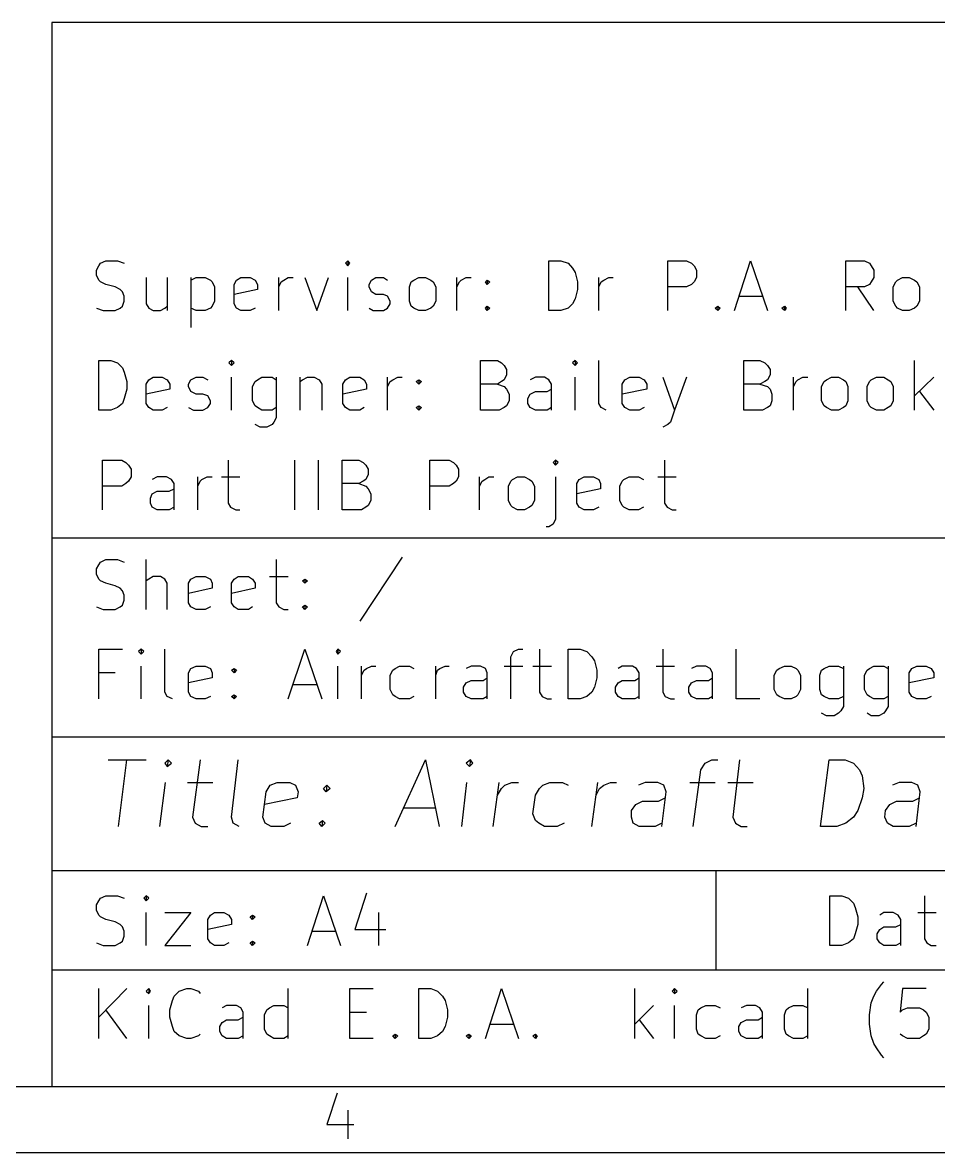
# Model space of a CAD drawing. Extents: x 10 to 287, y -200 to -10.
# Drawn here: x 176.14 to 203.7, y -200 to -166.01 of the extents above; entities that cross this region are included whole.
import ezdxf

# ---------------------------------------------------------------- set-up
doc = ezdxf.new("R2010")
doc.units = 0
doc.header["$MEASUREMENT"] = 0
doc.layers.add('RED2', color=1, linetype='CONTINUOUS')

msp = doc.modelspace()

# ---------------------------------------------------------------- linework, layer by layer
at = {"layer": 'RED2', "linetype": 'CONTINUOUS'}
for p, q in [((177.013, -166.014), (177.013, -198.018)), ((285.013, -166.014), (177.013, -166.014)), ((178.435, -173.33), (178.486, -173.253)), ((178.486, -173.253), (178.638, -173.177)), ((178.638, -173.177), (178.994, -173.177)), ((178.994, -173.177), (179.197, -173.253)), ((185.928, -173.177), (185.852, -173.253)), ((185.852, -173.253), (185.928, -173.33)), ((185.979, -173.253), (185.928, -173.177)), ((185.928, -173.177), (185.928, -173.33)), ((185.928, -173.33), (185.979, -173.253)), ((191.973, -174.676), (191.973, -173.177)), ((191.973, -173.177), (192.329, -173.177)), ((192.329, -173.177), (192.557, -173.253)), ((192.557, -173.253), (192.684, -173.406)), ((195.555, -174.676), (195.555, -173.177)), ((195.555, -173.177), (196.113, -173.177)), ((196.113, -173.177), (196.266, -173.253)), ((196.266, -173.253), (196.342, -173.33)), ((197.561, -174.676), (198.044, -173.177)), ((198.044, -173.177), (198.552, -174.676)), ((200.914, -174.676), (200.914, -173.177)), ((200.914, -173.177), (201.473, -173.177)), ((201.473, -173.177), (201.625, -173.253)), ((201.625, -173.253), (201.676, -173.33)), ((178.359, -173.457), (178.435, -173.33)), ((178.359, -173.609), (178.359, -173.457)), ((178.435, -173.761), (178.359, -173.609)), ((192.684, -173.406), (192.761, -173.533)), ((192.761, -173.533), (192.837, -173.812)), ((196.342, -173.33), (196.418, -173.457)), ((196.418, -173.457), (196.418, -173.685)), ((201.676, -173.33), (201.752, -173.457)), ((201.752, -173.457), (201.752, -173.685)), ((178.486, -173.812), (178.435, -173.761)), ((178.638, -173.888), (178.486, -173.812)), ((178.918, -173.965), (178.638, -173.888)), ((179.07, -174.041), (178.918, -173.965)), ((179.857, -173.685), (179.857, -174.473)), ((180.492, -173.685), (180.492, -174.676)), ((181.204, -173.685), (181.204, -175.184)), ((181.204, -173.761), (181.356, -173.685)), ((181.356, -173.685), (181.635, -173.685)), ((181.635, -173.685), (181.788, -173.761)), ((181.788, -173.761), (181.839, -173.812)), ((181.839, -173.812), (181.915, -173.965)), ((181.915, -173.965), (181.915, -174.396)), ((182.499, -173.888), (182.575, -173.761)), ((182.499, -174.473), (182.499, -173.888)), ((182.575, -173.761), (182.702, -173.685)), ((182.702, -173.685), (182.982, -173.685)), ((182.982, -173.685), (183.134, -173.761)), ((183.134, -173.761), (183.21, -173.888)), ((183.21, -173.888), (183.21, -174.041)), ((183.845, -174.676), (183.845, -173.685)), ((183.845, -173.965), (183.921, -173.812)), ((183.921, -173.812), (183.998, -173.761)), ((183.998, -173.761), (184.125, -173.685)), ((184.125, -173.685), (184.277, -173.685)), ((184.633, -173.685), (184.988, -174.676)), ((184.988, -174.676), (185.344, -173.685)), ((185.928, -174.676), (185.928, -173.685)), ((186.563, -173.888), (186.639, -173.761)), ((186.563, -173.965), (186.563, -173.888)), ((186.639, -174.117), (186.563, -173.965)), ((186.639, -173.761), (186.766, -173.685)), ((186.766, -173.685), (186.995, -173.685)), ((186.995, -173.685), (187.122, -173.761)), ((187.782, -173.965), (187.833, -173.812)), ((187.782, -174.396), (187.782, -173.965)), ((187.833, -173.812), (187.909, -173.761)), ((187.909, -173.761), (188.062, -173.685)), ((188.062, -173.685), (188.265, -173.685)), ((188.265, -173.685), (188.417, -173.761)), ((188.417, -173.761), (188.493, -173.812)), ((188.493, -173.812), (188.57, -173.965)), ((188.57, -173.965), (188.57, -174.396)), ((189.205, -174.676), (189.205, -173.685)), ((189.205, -173.965), (189.281, -173.812)), ((189.281, -173.812), (189.332, -173.761)), ((189.332, -173.761), (189.484, -173.685)), ((189.484, -173.685), (189.636, -173.685)), ((190.068, -173.812), (190.119, -173.761)), ((190.119, -173.888), (190.068, -173.812)), ((190.119, -173.761), (190.195, -173.812)), ((190.119, -173.761), (190.119, -173.888)), ((190.195, -173.812), (190.119, -173.888)), ((192.837, -173.812), (192.837, -174.041)), ((193.472, -174.676), (193.472, -173.685)), ((193.472, -173.965), (193.548, -173.812)), ((193.548, -173.812), (193.624, -173.761)), ((193.624, -173.761), (193.777, -173.685)), ((193.777, -173.685), (193.904, -173.685)), ((196.113, -173.965), (195.555, -173.965)), ((196.266, -173.888), (196.113, -173.965)), ((196.342, -173.812), (196.266, -173.888)), ((196.418, -173.685), (196.342, -173.812)), ((201.473, -173.965), (200.914, -173.965)), ((201.752, -174.676), (201.27, -173.965)), ((201.625, -173.888), (201.473, -173.965)), ((201.676, -173.812), (201.625, -173.888)), ((201.752, -173.685), (201.676, -173.812)), ((202.336, -173.965), (202.413, -173.812)), ((202.336, -174.396), (202.336, -173.965)), ((202.413, -173.812), (202.463, -173.761)), ((202.463, -173.761), (202.616, -173.685)), ((202.616, -173.685), (202.819, -173.685)), ((202.819, -173.685), (202.971, -173.761)), ((202.971, -173.761), (203.048, -173.812)), ((203.048, -173.812), (203.124, -173.965)), ((203.124, -173.965), (203.124, -174.396)), ((179.146, -174.117), (179.07, -174.041)), ((179.197, -174.244), (179.146, -174.117)), ((179.197, -174.396), (179.197, -174.244)), ((183.21, -174.041), (182.499, -174.193)), ((186.766, -174.193), (186.639, -174.117)), ((186.995, -174.193), (186.766, -174.193)), ((187.122, -174.244), (186.995, -174.193)), ((187.198, -174.396), (187.122, -174.244)), ((192.761, -174.32), (192.684, -174.473)), ((192.837, -174.041), (192.761, -174.32)), ((197.688, -174.244), (198.399, -174.244)), ((178.359, -174.6), (178.562, -174.676)), ((178.562, -174.676), (178.918, -174.676)), ((178.918, -174.676), (179.07, -174.6)), ((179.07, -174.6), (179.146, -174.549)), ((179.146, -174.549), (179.197, -174.396)), ((179.857, -174.473), (179.934, -174.6)), ((179.934, -174.6), (180.061, -174.676)), ((180.061, -174.676), (180.289, -174.676)), ((180.289, -174.676), (180.416, -174.6)), ((180.416, -174.6), (180.492, -174.549)), ((181.356, -174.676), (181.204, -174.6)), ((181.635, -174.676), (181.356, -174.676)), ((181.788, -174.6), (181.635, -174.676)), ((181.839, -174.549), (181.788, -174.6)), ((181.915, -174.396), (181.839, -174.549)), ((182.575, -174.6), (182.499, -174.473)), ((182.702, -174.676), (182.575, -174.6)), ((182.982, -174.676), (182.702, -174.676)), ((183.134, -174.6), (182.982, -174.676)), ((186.563, -174.6), (186.69, -174.676)), ((186.69, -174.676), (186.995, -174.676)), ((186.995, -174.676), (187.122, -174.6)), ((187.122, -174.6), (187.198, -174.473)), ((187.198, -174.473), (187.198, -174.396)), ((187.833, -174.549), (187.782, -174.396)), ((187.909, -174.6), (187.833, -174.549)), ((188.062, -174.676), (187.909, -174.6)), ((188.265, -174.676), (188.062, -174.676)), ((188.417, -174.6), (188.265, -174.676)), ((188.493, -174.549), (188.417, -174.6)), ((188.57, -174.396), (188.493, -174.549)), ((190.068, -174.6), (190.119, -174.549)), ((190.119, -174.676), (190.068, -174.6)), ((190.119, -174.549), (190.195, -174.6)), ((190.119, -174.549), (190.119, -174.676)), ((190.195, -174.6), (190.119, -174.676)), ((192.329, -174.676), (191.973, -174.676)), ((192.557, -174.6), (192.329, -174.676)), ((192.684, -174.473), (192.557, -174.6)), ((196.977, -174.6), (197.053, -174.549)), ((197.053, -174.676), (196.977, -174.6)), ((197.053, -174.549), (197.129, -174.6)), ((197.053, -174.549), (197.053, -174.676)), ((197.129, -174.6), (197.053, -174.676)), ((198.984, -174.6), (199.06, -174.549)), ((199.06, -174.676), (198.984, -174.6)), ((199.06, -174.549), (199.111, -174.6)), ((199.06, -174.549), (199.06, -174.676)), ((199.111, -174.6), (199.06, -174.676)), ((202.413, -174.549), (202.336, -174.396)), ((202.463, -174.6), (202.413, -174.549)), ((202.616, -174.676), (202.463, -174.6)), ((202.819, -174.676), (202.616, -174.676)), ((202.971, -174.6), (202.819, -174.676)), ((203.048, -174.549), (202.971, -174.6)), ((203.124, -174.396), (203.048, -174.549)), ((178.435, -177.673), (178.435, -176.174)), ((178.435, -176.174), (178.791, -176.174)), ((178.791, -176.174), (178.994, -176.251)), ((178.994, -176.251), (179.146, -176.403)), ((182.423, -176.174), (182.347, -176.251)), ((182.347, -176.251), (182.423, -176.327)), ((182.499, -176.251), (182.423, -176.174)), ((182.423, -176.174), (182.423, -176.327)), ((182.423, -176.327), (182.499, -176.251)), ((189.916, -177.673), (189.916, -176.174)), ((189.916, -176.174), (190.424, -176.174)), ((190.424, -176.174), (190.551, -176.251)), ((190.551, -176.251), (190.627, -176.327)), ((190.627, -176.327), (190.703, -176.454)), ((192.761, -176.174), (192.684, -176.251)), ((192.684, -176.251), (192.761, -176.327)), ((192.837, -176.251), (192.761, -176.174)), ((192.761, -176.174), (192.761, -176.327)), ((192.761, -176.327), (192.837, -176.251)), ((193.472, -177.47), (193.472, -176.174)), ((197.841, -177.673), (197.841, -176.174)), ((197.841, -176.174), (198.323, -176.174)), ((198.323, -176.174), (198.476, -176.251)), ((198.476, -176.251), (198.552, -176.327)), ((198.552, -176.327), (198.628, -176.454)), ((202.971, -177.673), (202.971, -176.174)), ((179.146, -176.403), (179.197, -176.53)), ((179.197, -176.53), (179.273, -176.809)), ((179.934, -176.759), (180.061, -176.682)), ((180.061, -176.682), (180.34, -176.682)), ((180.34, -176.682), (180.492, -176.759)), ((181.204, -176.759), (181.356, -176.682)), ((181.356, -176.682), (181.559, -176.682)), ((181.559, -176.682), (181.712, -176.759)), ((182.423, -177.673), (182.423, -176.682)), ((183.21, -176.759), (183.337, -176.682)), ((183.337, -176.682), (183.642, -176.682)), ((183.642, -176.682), (183.769, -176.759)), ((183.769, -176.682), (183.769, -177.902)), ((184.48, -176.682), (184.48, -177.673)), ((184.556, -176.759), (184.709, -176.682)), ((184.709, -176.682), (184.912, -176.682)), ((184.912, -176.682), (185.064, -176.759)), ((185.852, -176.759), (185.979, -176.682)), ((185.979, -176.682), (186.284, -176.682)), ((186.284, -176.682), (186.411, -176.759)), ((187.122, -177.673), (187.122, -176.682)), ((187.274, -176.759), (187.427, -176.682)), ((187.427, -176.682), (187.554, -176.682)), ((190.703, -176.606), (190.627, -176.759)), ((190.703, -176.454), (190.703, -176.606)), ((191.567, -176.682), (191.414, -176.759)), ((191.846, -176.682), (191.567, -176.682)), ((191.973, -176.759), (191.846, -176.682)), ((192.761, -177.673), (192.761, -176.682)), ((194.259, -176.759), (194.412, -176.682)), ((194.412, -176.682), (194.691, -176.682)), ((194.691, -176.682), (194.843, -176.759)), ((195.402, -176.682), (195.758, -177.673)), ((196.113, -176.682), (195.758, -177.673)), ((198.628, -176.606), (198.552, -176.759)), ((198.628, -176.454), (198.628, -176.606)), ((199.339, -177.673), (199.339, -176.682)), ((199.466, -176.759), (199.619, -176.682)), ((199.619, -176.682), (199.771, -176.682)), ((200.33, -176.759), (200.482, -176.682)), ((200.482, -176.682), (200.685, -176.682)), ((200.685, -176.682), (200.838, -176.759)), ((201.676, -176.759), (201.828, -176.682)), ((201.828, -176.682), (202.057, -176.682)), ((202.057, -176.682), (202.184, -176.759)), ((203.556, -176.682), (202.971, -177.241)), ((179.273, -177.038), (179.197, -177.317)), ((179.273, -176.809), (179.273, -177.038)), ((179.857, -176.886), (179.934, -176.759)), ((179.857, -177.47), (179.857, -176.886)), ((180.569, -177.038), (179.857, -177.19)), ((180.492, -176.759), (180.569, -176.886)), ((180.569, -176.886), (180.569, -177.038)), ((181.127, -176.886), (181.204, -176.759)), ((181.127, -176.962), (181.127, -176.886)), ((181.204, -177.114), (181.127, -176.962)), ((183.058, -176.962), (183.134, -176.809)), ((183.058, -177.394), (183.058, -176.962)), ((183.134, -176.809), (183.21, -176.759)), ((184.48, -176.809), (184.556, -176.759)), ((185.064, -176.759), (185.141, -176.886)), ((185.141, -176.886), (185.141, -177.673)), ((185.776, -176.886), (185.852, -176.759)), ((185.776, -177.47), (185.776, -176.886)), ((186.487, -177.038), (185.776, -177.19)), ((186.411, -176.759), (186.487, -176.886)), ((186.487, -176.886), (186.487, -177.038)), ((187.122, -176.962), (187.198, -176.809)), ((187.198, -176.809), (187.274, -176.759)), ((187.985, -176.809), (188.062, -176.759)), ((188.062, -176.886), (187.985, -176.809)), ((188.062, -176.759), (188.138, -176.809)), ((188.062, -176.759), (188.062, -176.886)), ((188.138, -176.809), (188.062, -176.886)), ((190.424, -176.886), (189.916, -176.886)), ((190.551, -176.809), (190.424, -176.886)), ((190.424, -176.886), (190.627, -176.962)), ((190.627, -176.759), (190.551, -176.809)), ((190.627, -176.962), (190.703, -177.038)), ((190.703, -177.038), (190.779, -177.19)), ((191.922, -177.114), (192.049, -177.038)), ((192.049, -176.886), (191.973, -176.759)), ((192.049, -177.673), (192.049, -176.886)), ((194.183, -176.886), (194.259, -176.759)), ((194.183, -177.47), (194.183, -176.886)), ((194.92, -177.038), (194.183, -177.19)), ((194.843, -176.759), (194.92, -176.886)), ((194.92, -176.886), (194.92, -177.038)), ((198.323, -176.886), (197.841, -176.886)), ((198.476, -176.809), (198.323, -176.886)), ((198.323, -176.886), (198.552, -176.962)), ((198.552, -176.759), (198.476, -176.809)), ((198.552, -176.962), (198.628, -177.038)), ((198.628, -177.038), (198.679, -177.19)), ((199.339, -176.962), (199.415, -176.809)), ((199.415, -176.809), (199.466, -176.759)), ((200.177, -176.962), (200.254, -176.809)), ((200.177, -177.394), (200.177, -176.962)), ((200.254, -176.809), (200.33, -176.759)), ((200.838, -176.759), (200.914, -176.809)), ((200.914, -176.809), (200.965, -176.962)), ((200.965, -176.962), (200.965, -177.394)), ((201.549, -176.962), (201.625, -176.809)), ((201.549, -177.394), (201.549, -176.962)), ((201.625, -176.809), (201.676, -176.759)), ((202.184, -176.759), (202.26, -176.809)), ((202.26, -176.809), (202.336, -176.962)), ((202.336, -176.962), (202.336, -177.394)), ((179.197, -177.317), (179.146, -177.47)), ((181.356, -177.19), (181.204, -177.114)), ((181.559, -177.19), (181.356, -177.19)), ((181.712, -177.241), (181.559, -177.19)), ((181.788, -177.394), (181.712, -177.241)), ((181.788, -177.47), (181.788, -177.394)), ((183.134, -177.546), (183.058, -177.394)), ((190.779, -177.394), (190.703, -177.546)), ((190.779, -177.19), (190.779, -177.394)), ((191.338, -177.317), (191.414, -177.19)), ((191.338, -177.47), (191.338, -177.317)), ((191.414, -177.19), (191.567, -177.114)), ((191.567, -177.114), (191.922, -177.114)), ((198.679, -177.394), (198.628, -177.546)), ((198.679, -177.19), (198.679, -177.394)), ((200.254, -177.546), (200.177, -177.394)), ((200.965, -177.394), (200.914, -177.546)), ((201.625, -177.546), (201.549, -177.394)), ((202.336, -177.394), (202.26, -177.546)), ((203.124, -177.114), (203.556, -177.673)), ((178.791, -177.673), (178.435, -177.673)), ((178.994, -177.597), (178.791, -177.673)), ((179.146, -177.47), (178.994, -177.597)), ((179.934, -177.597), (179.857, -177.47)), ((180.061, -177.673), (179.934, -177.597)), ((180.34, -177.673), (180.061, -177.673)), ((180.492, -177.597), (180.34, -177.673)), ((181.127, -177.597), (181.28, -177.673)), ((181.28, -177.673), (181.559, -177.673)), ((181.559, -177.673), (181.712, -177.597)), ((181.712, -177.597), (181.788, -177.47)), ((183.21, -177.597), (183.134, -177.546)), ((183.337, -177.673), (183.21, -177.597)), ((183.642, -177.673), (183.337, -177.673)), ((183.769, -177.597), (183.642, -177.673)), ((185.852, -177.597), (185.776, -177.47)), ((185.979, -177.673), (185.852, -177.597)), ((186.284, -177.673), (185.979, -177.673)), ((186.411, -177.597), (186.284, -177.673)), ((187.985, -177.597), (188.062, -177.546)), ((188.062, -177.673), (187.985, -177.597)), ((188.062, -177.546), (188.138, -177.597)), ((188.062, -177.546), (188.062, -177.673)), ((188.138, -177.597), (188.062, -177.673)), ((190.475, -177.673), (189.916, -177.673)), ((190.627, -177.597), (190.475, -177.673)), ((190.703, -177.546), (190.627, -177.597)), ((191.414, -177.597), (191.338, -177.47)), ((191.567, -177.673), (191.414, -177.597)), ((191.922, -177.673), (191.567, -177.673)), ((192.049, -177.597), (191.922, -177.673)), ((193.548, -177.597), (193.472, -177.47)), ((193.7, -177.673), (193.548, -177.597)), ((194.259, -177.597), (194.183, -177.47)), ((194.412, -177.673), (194.259, -177.597)), ((194.691, -177.673), (194.412, -177.673)), ((194.843, -177.597), (194.691, -177.673)), ((195.758, -177.673), (195.631, -178.029)), ((198.399, -177.673), (197.841, -177.673)), ((198.552, -177.597), (198.399, -177.673)), ((198.628, -177.546), (198.552, -177.597)), ((200.33, -177.597), (200.254, -177.546)), ((200.482, -177.673), (200.33, -177.597)), ((200.685, -177.673), (200.482, -177.673)), ((200.838, -177.597), (200.685, -177.673)), ((200.914, -177.546), (200.838, -177.597)), ((201.676, -177.597), (201.625, -177.546)), ((201.828, -177.673), (201.676, -177.597)), ((202.057, -177.673), (201.828, -177.673)), ((202.184, -177.597), (202.057, -177.673)), ((202.26, -177.546), (202.184, -177.597)), ((183.693, -178.029), (183.642, -178.105)), ((183.769, -177.902), (183.693, -178.029)), ((195.631, -178.029), (195.555, -178.105)), ((183.286, -178.181), (183.134, -178.105)), ((183.49, -178.181), (183.286, -178.181)), ((183.642, -178.105), (183.49, -178.181)), ((195.555, -178.105), (195.402, -178.181)), ((178.537, -180.67), (178.537, -179.172)), ((178.537, -179.172), (179.121, -179.172)), ((179.121, -179.172), (179.248, -179.248)), ((179.248, -179.248), (179.324, -179.324)), ((179.324, -179.324), (179.4, -179.451)), ((182.321, -179.172), (182.321, -180.467)), ((184.328, -180.67), (184.328, -179.172)), ((185.039, -180.67), (185.039, -179.172)), ((185.75, -180.67), (185.75, -179.172)), ((185.75, -179.172), (186.258, -179.172)), ((186.258, -179.172), (186.385, -179.248)), ((186.385, -179.248), (186.461, -179.324)), ((186.461, -179.324), (186.538, -179.451)), ((188.392, -180.67), (188.392, -179.172)), ((188.392, -179.172), (188.976, -179.172)), ((188.976, -179.172), (189.103, -179.248)), ((189.103, -179.248), (189.179, -179.324)), ((189.179, -179.324), (189.255, -179.451)), ((192.176, -179.172), (192.1, -179.248)), ((192.1, -179.248), (192.176, -179.324)), ((192.253, -179.248), (192.176, -179.172)), ((192.176, -179.172), (192.176, -179.324)), ((192.176, -179.324), (192.253, -179.248)), ((195.453, -179.172), (195.453, -180.467)), ((179.4, -179.68), (179.324, -179.807)), ((179.4, -179.451), (179.4, -179.68)), ((180.188, -179.68), (180.035, -179.756)), ((180.467, -179.68), (180.188, -179.68)), ((180.619, -179.756), (180.467, -179.68)), ((180.696, -179.883), (180.619, -179.756)), ((181.407, -180.67), (181.407, -179.68)), ((181.483, -179.807), (181.534, -179.756)), ((181.534, -179.756), (181.686, -179.68)), ((181.686, -179.68), (181.839, -179.68)), ((182.118, -179.68), (182.677, -179.68)), ((186.461, -179.756), (186.385, -179.807)), ((186.538, -179.603), (186.461, -179.756)), ((186.538, -179.451), (186.538, -179.603)), ((189.255, -179.68), (189.179, -179.807)), ((189.255, -179.451), (189.255, -179.68)), ((189.89, -180.67), (189.89, -179.68)), ((189.967, -179.807), (190.043, -179.756)), ((190.043, -179.756), (190.17, -179.68)), ((190.17, -179.68), (190.322, -179.68)), ((190.83, -179.807), (190.881, -179.756)), ((190.881, -179.756), (191.033, -179.68)), ((191.033, -179.68), (191.237, -179.68)), ((191.237, -179.68), (191.389, -179.756)), ((191.389, -179.756), (191.465, -179.807)), ((192.176, -179.68), (192.176, -180.95)), ((192.811, -179.883), (192.888, -179.756)), ((192.888, -179.756), (193.04, -179.68)), ((193.04, -179.68), (193.319, -179.68)), ((193.319, -179.68), (193.472, -179.756)), ((193.472, -179.756), (193.523, -179.883)), ((194.183, -179.807), (194.234, -179.756)), ((194.234, -179.756), (194.386, -179.68)), ((194.386, -179.68), (194.666, -179.68)), ((194.666, -179.68), (194.818, -179.756)), ((195.25, -179.68), (195.809, -179.68)), ((179.121, -179.959), (178.537, -179.959)), ((179.248, -179.883), (179.121, -179.959)), ((179.324, -179.807), (179.248, -179.883)), ((180.035, -180.188), (180.188, -180.111)), ((180.188, -180.111), (180.543, -180.111)), ((180.543, -180.111), (180.696, -180.035)), ((180.696, -180.67), (180.696, -179.883)), ((181.407, -179.959), (181.483, -179.807)), ((186.258, -179.883), (185.75, -179.883)), ((186.385, -179.807), (186.258, -179.883)), ((186.258, -179.883), (186.461, -179.959)), ((186.461, -179.959), (186.538, -180.035)), ((186.538, -180.035), (186.614, -180.188)), ((188.976, -179.959), (188.392, -179.959)), ((189.103, -179.883), (188.976, -179.959)), ((189.179, -179.807), (189.103, -179.883)), ((189.89, -179.959), (189.967, -179.807)), ((190.754, -179.959), (190.83, -179.807)), ((190.754, -180.391), (190.754, -179.959)), ((191.465, -179.807), (191.541, -179.959)), ((191.541, -179.959), (191.541, -180.391)), ((192.811, -180.467), (192.811, -179.883)), ((193.523, -180.035), (192.811, -180.188)), ((193.523, -179.883), (193.523, -180.035)), ((194.107, -179.959), (194.183, -179.807)), ((194.107, -180.391), (194.107, -179.959)), ((179.984, -180.315), (180.035, -180.188)), ((179.984, -180.467), (179.984, -180.315)), ((186.614, -180.391), (186.538, -180.543)), ((186.614, -180.188), (186.614, -180.391)), ((190.83, -180.543), (190.754, -180.391)), ((191.541, -180.391), (191.465, -180.543)), ((194.183, -180.543), (194.107, -180.391)), ((180.035, -180.594), (179.984, -180.467)), ((180.188, -180.67), (180.035, -180.594)), ((180.543, -180.67), (180.188, -180.67)), ((180.696, -180.594), (180.543, -180.67)), ((182.321, -180.467), (182.397, -180.594)), ((182.397, -180.594), (182.55, -180.67)), ((182.55, -180.67), (182.677, -180.67)), ((186.334, -180.67), (185.75, -180.67)), ((186.461, -180.594), (186.334, -180.67)), ((186.538, -180.543), (186.461, -180.594)), ((190.881, -180.594), (190.83, -180.543)), ((191.033, -180.67), (190.881, -180.594)), ((191.237, -180.67), (191.033, -180.67)), ((191.389, -180.594), (191.237, -180.67)), ((191.465, -180.543), (191.389, -180.594)), ((192.888, -180.594), (192.811, -180.467)), ((193.04, -180.67), (192.888, -180.594)), ((193.319, -180.67), (193.04, -180.67)), ((193.472, -180.594), (193.319, -180.67)), ((194.234, -180.594), (194.183, -180.543)), ((194.386, -180.67), (194.234, -180.594)), ((194.666, -180.67), (194.386, -180.67)), ((194.818, -180.594), (194.666, -180.67)), ((195.453, -180.467), (195.529, -180.594)), ((195.529, -180.594), (195.682, -180.67)), ((195.682, -180.67), (195.809, -180.67)), ((192.1, -181.102), (191.973, -181.178)), ((192.176, -180.95), (192.1, -181.102)), ((191.973, -181.178), (191.897, -181.178)), ((177.013, -181.508), (285.013, -181.508)), ((187.554, -182.093), (186.284, -184.023)), ((178.359, -182.448), (178.435, -182.321)), ((178.359, -182.601), (178.359, -182.448)), ((178.435, -182.321), (178.486, -182.245)), ((178.486, -182.245), (178.638, -182.169)), ((178.638, -182.169), (178.994, -182.169)), ((178.994, -182.169), (179.197, -182.245)), ((179.857, -183.667), (179.857, -182.169)), ((183.769, -182.169), (183.769, -183.464)), ((178.435, -182.753), (178.359, -182.601)), ((178.486, -182.804), (178.435, -182.753)), ((178.638, -182.88), (178.486, -182.804)), ((179.934, -182.753), (179.857, -182.804)), ((180.061, -182.677), (179.934, -182.753)), ((180.289, -182.677), (180.061, -182.677)), ((180.416, -182.753), (180.289, -182.677)), ((180.492, -182.88), (180.416, -182.753)), ((181.127, -182.88), (181.204, -182.753)), ((181.204, -182.753), (181.356, -182.677)), ((181.356, -182.677), (181.635, -182.677)), ((181.635, -182.677), (181.788, -182.753)), ((181.788, -182.753), (181.839, -182.88)), ((182.423, -182.88), (182.499, -182.753)), ((182.499, -182.753), (182.626, -182.677)), ((182.626, -182.677), (182.931, -182.677)), ((182.931, -182.677), (183.058, -182.753)), ((183.058, -182.753), (183.134, -182.88)), ((183.566, -182.677), (184.125, -182.677)), ((184.556, -182.804), (184.633, -182.753)), ((184.633, -182.88), (184.556, -182.804)), ((184.633, -182.753), (184.709, -182.804)), ((184.633, -182.753), (184.633, -182.88)), ((184.709, -182.804), (184.633, -182.88)), ((178.918, -182.956), (178.638, -182.88)), ((179.07, -183.032), (178.918, -182.956)), ((179.146, -183.109), (179.07, -183.032)), ((179.197, -183.236), (179.146, -183.109)), ((180.492, -183.667), (180.492, -182.88)), ((181.127, -183.464), (181.127, -182.88)), ((181.839, -183.032), (181.127, -183.185)), ((181.839, -182.88), (181.839, -183.032)), ((182.423, -183.464), (182.423, -182.88)), ((183.134, -183.032), (182.423, -183.185)), ((183.134, -182.88), (183.134, -183.032)), ((179.146, -183.54), (179.197, -183.388)), ((179.197, -183.388), (179.197, -183.236)), ((181.204, -183.591), (181.127, -183.464)), ((182.499, -183.591), (182.423, -183.464)), ((183.769, -183.464), (183.845, -183.591)), ((178.359, -183.591), (178.562, -183.667)), ((178.562, -183.667), (178.918, -183.667)), ((178.918, -183.667), (179.07, -183.591)), ((179.07, -183.591), (179.146, -183.54)), ((181.356, -183.667), (181.204, -183.591)), ((181.635, -183.667), (181.356, -183.667)), ((181.788, -183.591), (181.635, -183.667)), ((182.626, -183.667), (182.499, -183.591)), ((182.931, -183.667), (182.626, -183.667)), ((183.058, -183.591), (182.931, -183.667)), ((183.845, -183.591), (183.998, -183.667)), ((183.998, -183.667), (184.125, -183.667)), ((184.556, -183.591), (184.633, -183.54)), ((184.633, -183.667), (184.556, -183.591)), ((184.633, -183.54), (184.709, -183.591)), ((184.633, -183.54), (184.633, -183.667)), ((184.709, -183.591), (184.633, -183.667)), ((178.435, -186.36), (178.435, -184.861)), ((178.435, -184.861), (179.146, -184.861)), ((179.705, -184.861), (179.629, -184.937)), ((179.781, -184.937), (179.705, -184.861)), ((179.705, -184.861), (179.705, -185.014)), ((180.416, -186.157), (180.416, -184.861)), ((184.125, -186.36), (184.633, -184.861)), ((184.633, -184.861), (185.141, -186.36)), ((185.623, -184.861), (185.572, -184.937)), ((185.699, -184.937), (185.623, -184.861)), ((185.623, -184.861), (185.623, -185.014)), ((190.906, -184.937), (191.059, -184.861)), ((191.059, -184.861), (191.186, -184.861)), ((191.694, -184.861), (191.694, -186.157)), ((192.557, -186.36), (192.557, -184.861)), ((192.557, -184.861), (192.913, -184.861)), ((192.913, -184.861), (193.116, -184.937)), ((195.402, -184.861), (195.402, -186.157)), ((197.612, -186.36), (197.612, -184.861)), ((179.629, -184.937), (179.705, -185.014)), ((179.705, -185.014), (179.781, -184.937)), ((185.572, -184.937), (185.623, -185.014)), ((185.623, -185.014), (185.699, -184.937)), ((190.83, -185.09), (190.906, -184.937)), ((190.83, -186.36), (190.83, -185.09)), ((193.116, -184.937), (193.269, -185.09)), ((193.269, -185.09), (193.345, -185.217)), ((193.345, -185.217), (193.421, -185.496)), ((179.705, -186.36), (179.705, -185.369)), ((181.127, -185.572), (181.204, -185.445)), ((181.204, -185.445), (181.356, -185.369)), ((181.356, -185.369), (181.635, -185.369)), ((181.635, -185.369), (181.788, -185.445)), ((181.788, -185.445), (181.839, -185.572)), ((182.423, -185.496), (182.499, -185.445)), ((182.499, -185.572), (182.423, -185.496)), ((182.499, -185.445), (182.575, -185.496)), ((182.499, -185.445), (182.499, -185.572)), ((182.575, -185.496), (182.499, -185.572)), ((185.623, -186.36), (185.623, -185.369)), ((186.334, -186.36), (186.334, -185.369)), ((186.334, -185.649), (186.411, -185.496)), ((186.411, -185.496), (186.487, -185.445)), ((186.487, -185.445), (186.639, -185.369)), ((186.639, -185.369), (186.766, -185.369)), ((187.198, -185.649), (187.274, -185.496)), ((187.274, -185.496), (187.35, -185.445)), ((187.35, -185.445), (187.477, -185.369)), ((187.477, -185.369), (187.782, -185.369)), ((187.782, -185.369), (187.909, -185.445)), ((188.57, -186.36), (188.57, -185.369)), ((188.57, -185.649), (188.62, -185.496)), ((188.62, -185.496), (188.697, -185.445)), ((188.697, -185.445), (188.849, -185.369)), ((188.849, -185.369), (188.976, -185.369)), ((189.636, -185.369), (189.484, -185.445)), ((189.916, -185.369), (189.636, -185.369)), ((190.068, -185.445), (189.916, -185.369)), ((190.119, -185.572), (190.068, -185.445)), ((190.627, -185.369), (191.186, -185.369)), ((191.491, -185.369), (192.049, -185.369)), ((193.421, -185.496), (193.421, -185.725)), ((194.183, -185.369), (194.056, -185.445)), ((194.488, -185.369), (194.183, -185.369)), ((194.615, -185.445), (194.488, -185.369)), ((194.691, -185.572), (194.615, -185.445)), ((195.199, -185.369), (195.758, -185.369)), ((196.418, -185.369), (196.266, -185.445)), ((196.698, -185.369), (196.418, -185.369)), ((196.825, -185.445), (196.698, -185.369)), ((196.901, -185.572), (196.825, -185.445)), ((198.755, -185.649), (198.831, -185.496)), ((198.831, -185.496), (198.907, -185.445)), ((198.907, -185.445), (199.06, -185.369)), ((199.06, -185.369), (199.263, -185.369)), ((199.263, -185.369), (199.415, -185.445)), ((199.415, -185.445), (199.466, -185.496)), ((199.466, -185.496), (199.542, -185.649)), ((200.127, -185.649), (200.177, -185.496)), ((200.177, -185.496), (200.254, -185.445)), ((200.254, -185.445), (200.406, -185.369)), ((200.406, -185.369), (200.685, -185.369)), ((200.685, -185.369), (200.838, -185.445)), ((200.838, -185.369), (200.838, -186.588)), ((201.473, -185.649), (201.549, -185.496)), ((201.549, -185.496), (201.625, -185.445)), ((201.625, -185.445), (201.752, -185.369)), ((201.752, -185.369), (202.057, -185.369)), ((202.057, -185.369), (202.184, -185.445)), ((202.184, -185.369), (202.184, -186.588)), ((202.819, -185.572), (202.895, -185.445)), ((202.895, -185.445), (203.048, -185.369)), ((203.048, -185.369), (203.327, -185.369)), ((203.327, -185.369), (203.479, -185.445)), ((203.479, -185.445), (203.556, -185.572)), ((178.918, -185.572), (178.435, -185.572)), ((181.127, -186.157), (181.127, -185.572)), ((181.839, -185.725), (181.127, -185.877)), ((181.839, -185.572), (181.839, -185.725)), ((187.198, -186.08), (187.198, -185.649)), ((189.408, -186.004), (189.484, -185.877)), ((189.484, -185.877), (189.636, -185.801)), ((189.636, -185.801), (189.992, -185.801)), ((189.992, -185.801), (190.119, -185.725)), ((190.119, -186.36), (190.119, -185.572)), ((193.421, -185.725), (193.345, -186.004)), ((193.98, -186.004), (194.056, -185.877)), ((194.056, -185.877), (194.183, -185.801)), ((194.183, -185.801), (194.564, -185.801)), ((194.564, -185.801), (194.691, -185.725)), ((194.691, -186.36), (194.691, -185.572)), ((196.19, -186.004), (196.266, -185.877)), ((196.266, -185.877), (196.418, -185.801)), ((196.418, -185.801), (196.774, -185.801)), ((196.774, -185.801), (196.901, -185.725)), ((196.901, -186.36), (196.901, -185.572)), ((198.755, -186.08), (198.755, -185.649)), ((199.542, -185.649), (199.542, -186.08)), ((200.127, -186.08), (200.127, -185.649)), ((201.473, -186.08), (201.473, -185.649)), ((202.819, -186.157), (202.819, -185.572)), ((203.556, -185.725), (202.819, -185.877)), ((203.556, -185.572), (203.556, -185.725)), ((180.492, -186.284), (180.416, -186.157)), ((181.204, -186.284), (181.127, -186.157)), ((182.423, -186.284), (182.499, -186.233)), ((182.499, -186.233), (182.575, -186.284)), ((182.499, -186.233), (182.499, -186.36)), ((184.277, -185.928), (184.988, -185.928)), ((187.274, -186.233), (187.198, -186.08)), ((187.35, -186.284), (187.274, -186.233)), ((189.408, -186.157), (189.408, -186.004)), ((189.484, -186.284), (189.408, -186.157)), ((191.694, -186.157), (191.77, -186.284)), ((193.269, -186.157), (193.116, -186.284)), ((193.345, -186.004), (193.269, -186.157)), ((193.98, -186.157), (193.98, -186.004)), ((194.056, -186.284), (193.98, -186.157)), ((195.402, -186.157), (195.478, -186.284)), ((196.19, -186.157), (196.19, -186.004)), ((196.266, -186.284), (196.19, -186.157)), ((198.831, -186.233), (198.755, -186.08)), ((198.907, -186.284), (198.831, -186.233)), ((199.466, -186.233), (199.415, -186.284)), ((199.542, -186.08), (199.466, -186.233)), ((200.177, -186.233), (200.127, -186.08)), ((200.254, -186.284), (200.177, -186.233)), ((201.549, -186.233), (201.473, -186.08)), ((201.625, -186.284), (201.549, -186.233)), ((202.895, -186.284), (202.819, -186.157)), ((180.645, -186.36), (180.492, -186.284)), ((181.356, -186.36), (181.204, -186.284)), ((181.635, -186.36), (181.356, -186.36)), ((181.788, -186.284), (181.635, -186.36)), ((182.499, -186.36), (182.423, -186.284)), ((182.575, -186.284), (182.499, -186.36)), ((187.477, -186.36), (187.35, -186.284)), ((187.782, -186.36), (187.477, -186.36)), ((187.909, -186.284), (187.782, -186.36)), ((189.636, -186.36), (189.484, -186.284)), ((189.992, -186.36), (189.636, -186.36)), ((190.119, -186.284), (189.992, -186.36)), ((191.77, -186.284), (191.922, -186.36)), ((191.922, -186.36), (192.049, -186.36)), ((192.913, -186.36), (192.557, -186.36)), ((193.116, -186.284), (192.913, -186.36)), ((194.183, -186.36), (194.056, -186.284)), ((194.564, -186.36), (194.183, -186.36)), ((194.691, -186.284), (194.564, -186.36)), ((195.478, -186.284), (195.631, -186.36)), ((195.631, -186.36), (195.758, -186.36)), ((196.418, -186.36), (196.266, -186.284)), ((196.774, -186.36), (196.418, -186.36)), ((196.901, -186.284), (196.774, -186.36)), ((198.323, -186.36), (197.612, -186.36)), ((199.06, -186.36), (198.907, -186.284)), ((199.263, -186.36), (199.06, -186.36)), ((199.415, -186.284), (199.263, -186.36)), ((200.406, -186.36), (200.254, -186.284)), ((200.685, -186.36), (200.406, -186.36)), ((200.838, -186.284), (200.685, -186.36)), ((201.752, -186.36), (201.625, -186.284)), ((202.057, -186.36), (201.752, -186.36)), ((202.184, -186.284), (202.057, -186.36)), ((203.048, -186.36), (202.895, -186.284)), ((203.327, -186.36), (203.048, -186.36)), ((203.479, -186.284), (203.327, -186.36)), ((200.33, -186.868), (200.177, -186.792)), ((200.558, -186.868), (200.33, -186.868)), ((200.685, -186.792), (200.558, -186.868)), ((200.762, -186.715), (200.685, -186.792)), ((200.838, -186.588), (200.762, -186.715)), ((201.676, -186.868), (201.549, -186.792)), ((201.905, -186.868), (201.676, -186.868)), ((202.057, -186.792), (201.905, -186.868)), ((202.108, -186.715), (202.057, -186.792)), ((202.184, -186.588), (202.108, -186.715)), ((177.013, -187.503), (285.013, -187.503)), ((178.714, -188.189), (179.857, -188.189)), ((179.019, -190.195), (179.273, -188.189)), ((180.518, -188.189), (180.416, -188.29)), ((180.518, -188.189), (180.492, -188.392)), ((180.619, -188.29), (180.518, -188.189)), ((181.483, -188.189), (181.254, -189.916)), ((182.423, -189.916), (182.626, -188.189)), ((187.35, -190.195), (188.265, -188.189)), ((188.265, -188.189), (188.671, -190.195)), ((189.611, -188.189), (189.484, -188.29)), ((189.611, -188.189), (189.586, -188.392)), ((189.687, -188.29), (189.611, -188.189)), ((196.672, -188.29), (196.875, -188.189)), ((196.875, -188.189), (197.053, -188.189)), ((197.714, -188.189), (197.51, -189.916)), ((200.152, -190.195), (200.406, -188.189)), ((200.406, -188.189), (200.889, -188.189)), ((200.889, -188.189), (201.143, -188.29)), ((180.416, -188.29), (180.492, -188.392)), ((180.492, -188.392), (180.619, -188.29)), ((189.484, -188.29), (189.586, -188.392)), ((189.586, -188.392), (189.687, -188.29)), ((196.317, -190.195), (196.545, -188.493)), ((196.545, -188.493), (196.672, -188.29)), ((201.143, -188.29), (201.32, -188.493)), ((201.32, -188.493), (201.397, -188.671)), ((180.264, -190.195), (180.442, -188.874)), ((181.102, -188.874), (181.864, -188.874)), ((183.464, -189.154), (183.591, -188.951)), ((183.591, -188.951), (183.794, -188.874)), ((183.794, -188.874), (184.175, -188.874)), ((184.175, -188.874), (184.353, -188.951)), ((184.353, -188.951), (184.429, -189.154)), ((185.191, -189.052), (185.293, -188.951)), ((185.293, -188.951), (185.268, -189.154)), ((185.293, -188.951), (185.395, -189.052)), ((189.357, -190.195), (189.509, -188.874)), ((190.297, -190.195), (190.475, -188.874)), ((190.551, -189.052), (190.652, -188.951)), ((190.652, -188.951), (190.856, -188.874)), ((190.856, -188.874), (191.059, -188.874)), ((191.694, -189.052), (191.795, -188.951)), ((191.795, -188.951), (191.999, -188.874)), ((191.999, -188.874), (192.38, -188.874)), ((192.38, -188.874), (192.557, -188.951)), ((193.269, -190.195), (193.446, -188.874)), ((193.497, -189.052), (193.624, -188.951)), ((193.624, -188.951), (193.827, -188.874)), ((193.827, -188.874), (194.005, -188.874)), ((194.869, -188.874), (194.666, -188.951)), ((195.25, -188.874), (194.869, -188.874)), ((195.428, -188.951), (195.25, -188.874)), ((195.504, -189.154), (195.428, -188.951)), ((196.215, -188.874), (196.977, -188.874)), ((197.358, -188.874), (198.12, -188.874)), ((201.397, -188.671), (201.447, -189.052)), ((202.514, -188.874), (202.311, -188.951)), ((202.895, -188.874), (202.514, -188.874)), ((203.073, -188.951), (202.895, -188.874)), ((203.149, -189.154), (203.073, -188.951)), ((183.363, -189.916), (183.464, -189.154)), ((184.429, -189.154), (184.404, -189.332)), ((185.268, -189.154), (185.191, -189.052)), ((185.395, -189.052), (185.268, -189.154)), ((190.424, -189.255), (190.551, -189.052)), ((191.491, -189.814), (191.567, -189.255)), ((191.567, -189.255), (191.694, -189.052)), ((193.396, -189.255), (193.497, -189.052)), ((195.377, -190.195), (195.504, -189.154)), ((201.447, -189.052), (201.397, -189.332)), ((203.022, -190.195), (203.149, -189.154)), ((184.404, -189.332), (183.413, -189.535)), ((187.604, -189.636), (188.57, -189.636)), ((194.462, -189.713), (194.589, -189.535)), ((194.589, -189.535), (194.793, -189.433)), ((194.793, -189.433), (195.275, -189.433)), ((195.275, -189.433), (195.478, -189.332)), ((201.397, -189.332), (201.27, -189.713)), ((202.108, -189.713), (202.235, -189.535)), ((202.235, -189.535), (202.438, -189.433)), ((202.438, -189.433), (202.921, -189.433)), ((202.921, -189.433), (203.124, -189.332)), ((181.254, -189.916), (181.331, -190.094)), ((182.474, -190.094), (182.423, -189.916)), ((183.439, -190.094), (183.363, -189.916)), ((191.567, -190.017), (191.491, -189.814)), ((194.462, -189.916), (194.462, -189.713)), ((194.513, -190.094), (194.462, -189.916)), ((197.51, -189.916), (197.587, -190.094)), ((201.143, -189.916), (200.914, -190.094)), ((201.27, -189.713), (201.143, -189.916)), ((202.082, -189.916), (202.108, -189.713)), ((202.159, -190.094), (202.082, -189.916)), ((181.331, -190.094), (181.508, -190.195)), ((181.508, -190.195), (181.712, -190.195)), ((182.651, -190.195), (182.474, -190.094)), ((183.617, -190.195), (183.439, -190.094)), ((183.998, -190.195), (183.617, -190.195)), ((184.201, -190.094), (183.998, -190.195)), ((185.064, -190.094), (185.166, -190.017)), ((185.141, -190.195), (185.064, -190.094)), ((185.166, -190.017), (185.141, -190.195)), ((185.242, -190.094), (185.141, -190.195)), ((185.166, -190.017), (185.242, -190.094)), ((191.668, -190.094), (191.567, -190.017)), ((191.846, -190.195), (191.668, -190.094)), ((192.227, -190.195), (191.846, -190.195)), ((192.43, -190.094), (192.227, -190.195)), ((194.691, -190.195), (194.513, -190.094)), ((195.174, -190.195), (194.691, -190.195)), ((195.377, -190.094), (195.174, -190.195)), ((197.587, -190.094), (197.764, -190.195)), ((197.764, -190.195), (197.942, -190.195)), ((200.635, -190.195), (200.152, -190.195)), ((200.914, -190.094), (200.635, -190.195)), ((202.336, -190.195), (202.159, -190.094)), ((202.819, -190.195), (202.336, -190.195)), ((203.022, -190.094), (202.819, -190.195)), ((177.013, -191.516), (285.013, -191.516)), ((197.002, -191.516), (197.002, -194.513)), ((178.435, -192.43), (178.486, -192.354)), ((178.486, -192.354), (178.638, -192.278)), ((178.638, -192.278), (178.994, -192.278)), ((178.994, -192.278), (179.197, -192.354)), ((179.857, -192.278), (179.781, -192.354)), ((179.781, -192.354), (179.857, -192.43)), ((179.934, -192.354), (179.857, -192.278)), ((179.857, -192.278), (179.857, -192.43)), ((179.857, -192.43), (179.934, -192.354)), ((184.709, -193.777), (185.191, -192.278)), ((185.191, -192.278), (185.699, -193.777)), ((186.487, -192.202), (186.131, -193.294)), ((200.431, -193.777), (200.431, -192.278)), ((200.431, -192.278), (200.787, -192.278)), ((200.787, -192.278), (200.99, -192.354)), ((200.99, -192.354), (201.143, -192.507)), ((203.276, -192.278), (203.276, -193.573)), ((178.359, -192.557), (178.435, -192.43)), ((178.359, -192.71), (178.359, -192.557)), ((201.143, -192.507), (201.193, -192.634)), ((201.193, -192.634), (201.27, -192.913)), ((178.435, -192.862), (178.359, -192.71)), ((178.486, -192.913), (178.435, -192.862)), ((178.638, -192.989), (178.486, -192.913)), ((178.918, -193.065), (178.638, -192.989)), ((179.857, -193.777), (179.857, -192.786)), ((180.416, -192.786), (181.204, -192.786)), ((181.204, -192.786), (180.416, -193.777)), ((181.712, -192.989), (181.788, -192.862)), ((181.712, -193.573), (181.712, -192.989)), ((181.788, -192.862), (181.915, -192.786)), ((181.915, -192.786), (182.194, -192.786)), ((182.194, -192.786), (182.347, -192.862)), ((182.347, -192.862), (182.423, -192.989)), ((182.423, -192.989), (182.423, -193.142)), ((182.982, -192.913), (183.058, -192.862)), ((183.058, -192.989), (182.982, -192.913)), ((183.058, -192.862), (183.134, -192.913)), ((183.058, -192.862), (183.058, -192.989)), ((183.134, -192.913), (183.058, -192.989)), ((186.842, -192.786), (186.842, -193.777)), ((201.27, -192.913), (201.27, -193.142)), ((202.057, -192.786), (201.93, -192.862)), ((202.336, -192.786), (202.057, -192.786)), ((202.489, -192.862), (202.336, -192.786)), ((202.565, -192.989), (202.489, -192.862)), ((202.565, -193.777), (202.565, -192.989)), ((203.073, -192.786), (203.632, -192.786)), ((179.07, -193.142), (178.918, -193.065)), ((179.146, -193.218), (179.07, -193.142)), ((179.197, -193.345), (179.146, -193.218)), ((179.197, -193.497), (179.197, -193.345)), ((182.423, -193.142), (181.712, -193.294)), ((184.836, -193.345), (185.572, -193.345)), ((186.131, -193.294), (187.071, -193.294)), ((201.27, -193.142), (201.193, -193.421)), ((201.854, -193.421), (201.93, -193.294)), ((201.93, -193.294), (202.057, -193.218)), ((202.057, -193.218), (202.413, -193.218)), ((202.413, -193.218), (202.565, -193.142)), ((178.359, -193.7), (178.562, -193.777)), ((178.918, -193.777), (179.07, -193.7)), ((179.07, -193.7), (179.146, -193.65)), ((179.146, -193.65), (179.197, -193.497)), ((181.788, -193.7), (181.712, -193.573)), ((181.915, -193.777), (181.788, -193.7)), ((182.347, -193.7), (182.194, -193.777)), ((182.982, -193.7), (183.058, -193.65)), ((183.058, -193.777), (182.982, -193.7)), ((183.058, -193.65), (183.134, -193.7)), ((183.058, -193.65), (183.058, -193.777)), ((183.134, -193.7), (183.058, -193.777)), ((200.99, -193.7), (200.787, -193.777)), ((201.143, -193.573), (200.99, -193.7)), ((201.193, -193.421), (201.143, -193.573)), ((201.854, -193.573), (201.854, -193.421)), ((201.93, -193.7), (201.854, -193.573)), ((202.057, -193.777), (201.93, -193.7)), ((202.565, -193.7), (202.413, -193.777)), ((203.276, -193.573), (203.352, -193.7)), ((203.352, -193.7), (203.479, -193.777)), ((178.562, -193.777), (178.918, -193.777)), ((180.416, -193.777), (181.204, -193.777)), ((182.194, -193.777), (181.915, -193.777)), ((200.787, -193.777), (200.431, -193.777)), ((202.413, -193.777), (202.057, -193.777)), ((203.479, -193.777), (203.632, -193.777)), ((177.013, -194.513), (285.013, -194.513)), ((178.435, -196.571), (178.435, -195.072)), ((179.273, -195.072), (178.435, -195.936)), ((179.934, -195.072), (179.857, -195.148)), ((179.984, -195.148), (179.934, -195.072)), ((179.934, -195.072), (179.934, -195.224)), ((180.848, -195.148), (181.077, -195.072)), ((181.077, -195.072), (181.204, -195.072)), ((181.204, -195.072), (181.432, -195.148)), ((184.125, -196.571), (184.125, -195.072)), ((185.979, -196.571), (185.979, -195.072)), ((185.979, -195.072), (186.69, -195.072)), ((188.062, -196.571), (188.062, -195.072)), ((188.062, -195.072), (188.417, -195.072)), ((188.417, -195.072), (188.62, -195.148)), ((190.068, -196.571), (190.551, -195.072)), ((190.551, -195.072), (191.059, -196.571)), ((194.564, -196.571), (194.564, -195.072)), ((195.758, -195.072), (195.682, -195.148)), ((195.834, -195.148), (195.758, -195.072)), ((195.758, -195.072), (195.758, -195.224)), ((199.771, -196.571), (199.771, -195.072)), ((201.828, -195.148), (201.981, -194.945)), ((201.981, -194.945), (202.057, -194.869)), ((202.616, -195.072), (202.54, -195.783)), ((203.327, -195.072), (202.616, -195.072)), ((179.857, -195.148), (179.934, -195.224)), ((179.934, -195.224), (179.984, -195.148)), ((180.645, -195.428), (180.696, -195.301)), ((180.696, -195.301), (180.848, -195.148)), ((181.432, -195.148), (181.483, -195.224)), ((188.62, -195.148), (188.773, -195.301)), ((188.773, -195.301), (188.849, -195.428)), ((195.682, -195.148), (195.758, -195.224)), ((195.758, -195.224), (195.834, -195.148)), ((201.676, -195.504), (201.752, -195.301)), ((201.752, -195.301), (201.828, -195.148)), ((179.273, -196.571), (178.638, -195.707)), ((179.934, -196.571), (179.934, -195.58)), ((180.569, -195.707), (180.645, -195.428)), ((180.569, -195.936), (180.569, -195.707)), ((182.27, -195.58), (182.143, -195.656)), ((182.575, -195.58), (182.27, -195.58)), ((182.702, -195.656), (182.575, -195.58)), ((182.778, -195.783), (182.702, -195.656)), ((183.413, -195.859), (183.49, -195.707)), ((183.49, -195.707), (183.566, -195.656)), ((183.566, -195.656), (183.693, -195.58)), ((183.693, -195.58), (183.998, -195.58)), ((183.998, -195.58), (184.125, -195.656)), ((188.849, -195.428), (188.925, -195.707)), ((188.925, -195.707), (188.925, -195.936)), ((195.123, -195.58), (194.564, -196.139)), ((195.758, -196.571), (195.758, -195.58)), ((196.418, -195.859), (196.469, -195.707)), ((196.469, -195.707), (196.545, -195.656)), ((196.545, -195.656), (196.698, -195.58)), ((196.698, -195.58), (196.977, -195.58)), ((196.977, -195.58), (197.129, -195.656)), ((197.917, -195.58), (197.764, -195.656)), ((198.196, -195.58), (197.917, -195.58)), ((198.323, -195.656), (198.196, -195.58)), ((198.399, -195.783), (198.323, -195.656)), ((199.06, -195.859), (199.111, -195.707)), ((199.111, -195.707), (199.187, -195.656)), ((199.187, -195.656), (199.339, -195.58)), ((199.339, -195.58), (199.619, -195.58)), ((199.619, -195.58), (199.771, -195.656)), ((201.625, -195.859), (201.676, -195.504)), ((202.54, -195.783), (202.616, -195.707)), ((202.616, -195.707), (202.768, -195.656)), ((202.768, -195.656), (203.124, -195.656)), ((203.124, -195.656), (203.251, -195.707)), ((203.251, -195.707), (203.327, -195.783)), ((180.645, -196.215), (180.569, -195.936)), ((182.067, -196.215), (182.143, -196.088)), ((182.143, -196.088), (182.27, -196.012)), ((182.27, -196.012), (182.626, -196.012)), ((182.626, -196.012), (182.778, -195.936)), ((182.778, -196.571), (182.778, -195.783)), ((183.413, -196.291), (183.413, -195.859)), ((185.979, -195.783), (186.487, -195.783)), ((188.925, -195.936), (188.849, -196.215)), ((194.691, -196.012), (195.123, -196.571)), ((196.418, -196.291), (196.418, -195.859)), ((197.688, -196.215), (197.764, -196.088)), ((197.764, -196.088), (197.917, -196.012)), ((197.917, -196.012), (198.272, -196.012)), ((198.272, -196.012), (198.399, -195.936)), ((198.399, -196.571), (198.399, -195.783)), ((199.06, -196.291), (199.06, -195.859)), ((201.625, -196.139), (201.625, -195.859)), ((203.327, -195.783), (203.403, -195.936)), ((203.403, -195.936), (203.403, -196.291)), ((180.696, -196.367), (180.645, -196.215)), ((180.848, -196.494), (180.696, -196.367)), ((182.067, -196.367), (182.067, -196.215)), ((182.143, -196.494), (182.067, -196.367)), ((183.49, -196.444), (183.413, -196.291)), ((188.773, -196.367), (188.62, -196.494)), ((188.849, -196.215), (188.773, -196.367)), ((190.195, -196.139), (190.906, -196.139)), ((196.469, -196.444), (196.418, -196.291)), ((197.688, -196.367), (197.688, -196.215)), ((197.764, -196.494), (197.688, -196.367)), ((199.111, -196.444), (199.06, -196.291)), ((201.676, -196.494), (201.625, -196.139)), ((203.403, -196.291), (203.327, -196.444)), ((181.077, -196.571), (180.848, -196.494)), ((181.204, -196.571), (181.077, -196.571)), ((181.432, -196.494), (181.204, -196.571)), ((181.483, -196.444), (181.432, -196.494)), ((182.27, -196.571), (182.143, -196.494)), ((182.626, -196.571), (182.27, -196.571)), ((182.778, -196.494), (182.626, -196.571)), ((183.566, -196.494), (183.49, -196.444)), ((183.693, -196.571), (183.566, -196.494)), ((183.998, -196.571), (183.693, -196.571)), ((184.125, -196.494), (183.998, -196.571)), ((186.69, -196.571), (185.979, -196.571)), ((187.274, -196.494), (187.35, -196.444)), ((187.35, -196.571), (187.274, -196.494)), ((187.35, -196.444), (187.427, -196.494)), ((187.35, -196.444), (187.35, -196.571)), ((187.427, -196.494), (187.35, -196.571)), ((188.417, -196.571), (188.062, -196.571)), ((188.62, -196.494), (188.417, -196.571)), ((189.484, -196.494), (189.56, -196.444)), ((189.56, -196.571), (189.484, -196.494)), ((189.56, -196.444), (189.636, -196.494)), ((189.56, -196.444), (189.56, -196.571)), ((189.636, -196.494), (189.56, -196.571)), ((191.491, -196.494), (191.567, -196.444)), ((191.567, -196.571), (191.491, -196.494)), ((191.567, -196.444), (191.618, -196.494)), ((191.567, -196.444), (191.567, -196.571)), ((191.618, -196.494), (191.567, -196.571)), ((196.545, -196.494), (196.469, -196.444)), ((196.698, -196.571), (196.545, -196.494)), ((196.977, -196.571), (196.698, -196.571)), ((197.129, -196.494), (196.977, -196.571)), ((197.917, -196.571), (197.764, -196.494)), ((198.272, -196.571), (197.917, -196.571)), ((198.399, -196.494), (198.272, -196.571)), ((199.187, -196.494), (199.111, -196.444)), ((199.339, -196.571), (199.187, -196.494)), ((199.619, -196.571), (199.339, -196.571)), ((199.771, -196.494), (199.619, -196.571)), ((201.752, -196.723), (201.676, -196.494)), ((201.828, -196.85), (201.752, -196.723)), ((202.616, -196.494), (202.54, -196.444)), ((202.768, -196.571), (202.616, -196.494)), ((203.124, -196.571), (202.768, -196.571)), ((203.251, -196.494), (203.124, -196.571)), ((203.327, -196.444), (203.251, -196.494)), ((201.981, -197.079), (201.828, -196.85)), ((202.057, -197.155), (201.981, -197.079)), ((11.9888, -198.018), (285.013, -198.018)), ((177.013, -198.018), (285.013, -198.018)), ((185.598, -198.222), (185.293, -199.161)), ((185.928, -198.73), (185.928, -199.593)), ((185.293, -199.161), (186.106, -199.161)), ((10.0076, -200), (286.995, -200))]:
    msp.add_line(p, q, dxfattribs=at)

doc.saveas('drawing.dxf')
